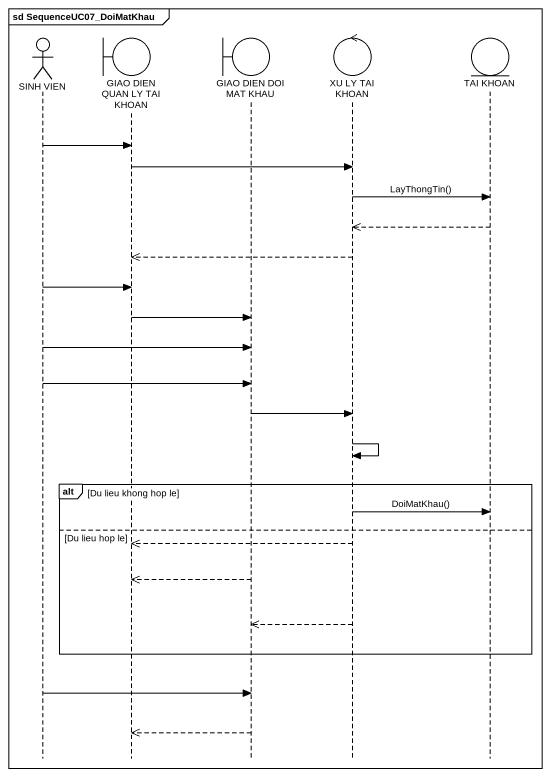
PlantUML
@startuml
mainframe sd SequenceUC07_DoiMatKhau
hide footbox
actor "SINH VIEN" as SINH_VIEN
boundary "GIAO DIEN QUAN LY TAI KHOAN" as GIAO_DIEN_QUAN_LY_TAI_KHOAN
boundary "GIAO DIEN DOI MAT KHAU" as GIAO_DIEN_DOI_MAT_KHAU
control "XU LY TAI KHOAN" as XU_LY_TAI_KHOAN
entity "TAI KHOAN" as TAI_KHOAN

SINH_VIEN -> GIAO_DIEN_QUAN_LY_TAI_KHOAN
GIAO_DIEN_QUAN_LY_TAI_KHOAN -> XU_LY_TAI_KHOAN
XU_LY_TAI_KHOAN -> TAI_KHOAN : LayThongTin()
TAI_KHOAN -->> XU_LY_TAI_KHOAN
XU_LY_TAI_KHOAN -->> GIAO_DIEN_QUAN_LY_TAI_KHOAN
SINH_VIEN -> GIAO_DIEN_QUAN_LY_TAI_KHOAN
GIAO_DIEN_QUAN_LY_TAI_KHOAN -> GIAO_DIEN_DOI_MAT_KHAU
SINH_VIEN -> GIAO_DIEN_DOI_MAT_KHAU
SINH_VIEN -> GIAO_DIEN_DOI_MAT_KHAU
GIAO_DIEN_DOI_MAT_KHAU -> XU_LY_TAI_KHOAN
XU_LY_TAI_KHOAN -> XU_LY_TAI_KHOAN
alt Du lieu khong hop le
  XU_LY_TAI_KHOAN -> TAI_KHOAN : DoiMatKhau()
else Du lieu hop le
  XU_LY_TAI_KHOAN -->> GIAO_DIEN_QUAN_LY_TAI_KHOAN
  GIAO_DIEN_DOI_MAT_KHAU -->> GIAO_DIEN_QUAN_LY_TAI_KHOAN
  XU_LY_TAI_KHOAN -->> GIAO_DIEN_DOI_MAT_KHAU
end
SINH_VIEN -> GIAO_DIEN_DOI_MAT_KHAU
GIAO_DIEN_DOI_MAT_KHAU -->> GIAO_DIEN_QUAN_LY_TAI_KHOAN
@enduml
